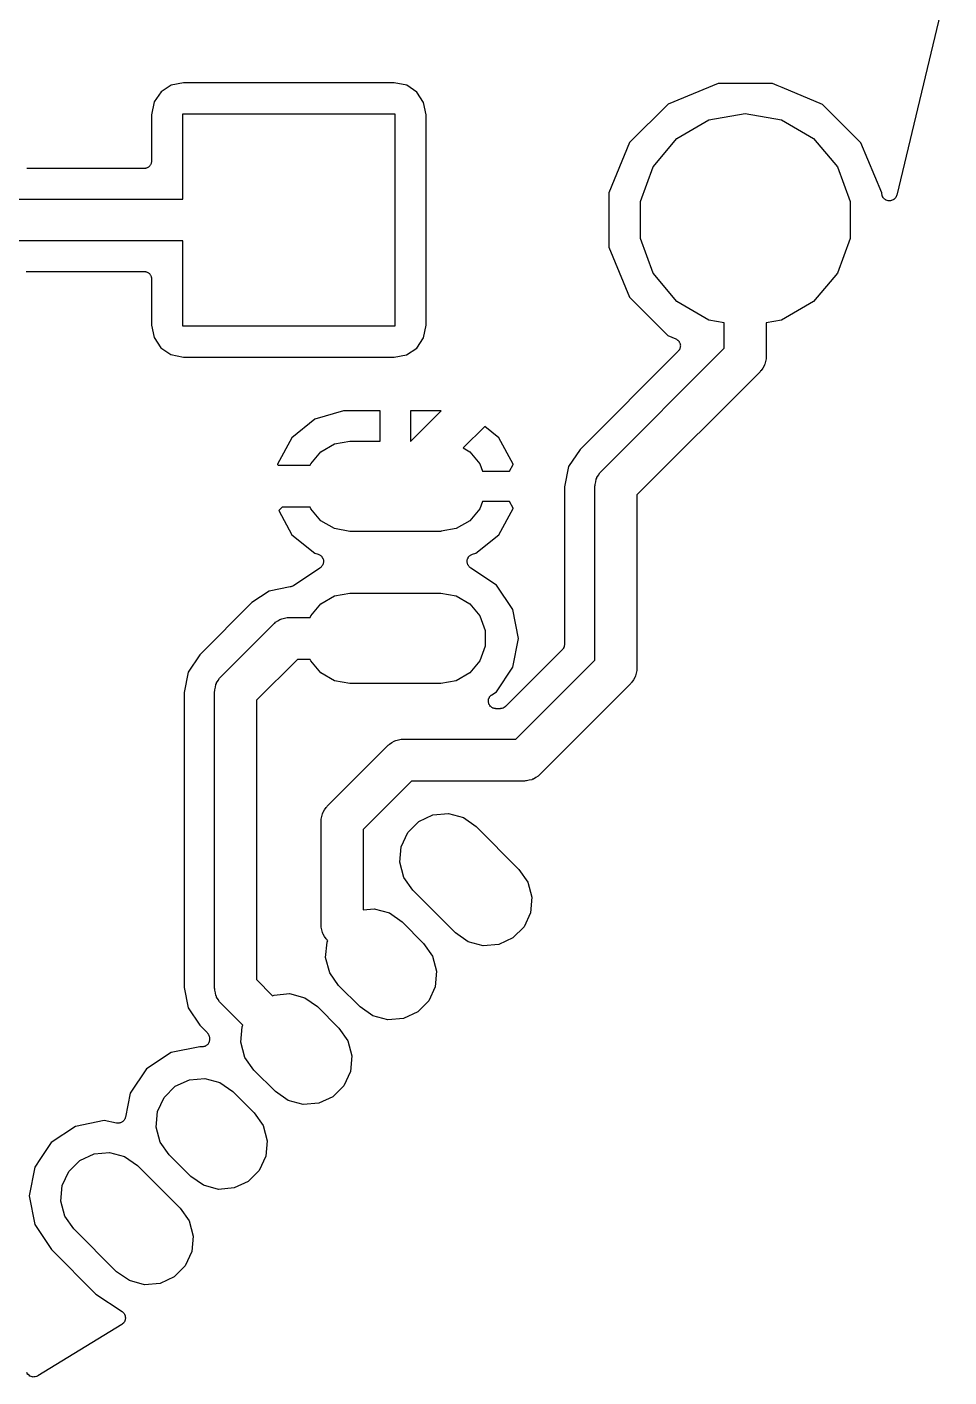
# Model space of a CAD drawing. Extents: x 1.5 to 87.9, y 2 to 70.8.
# Drawn here: x 72.08 to 87.48, y 7.63 to 30.17 of the extents above; entities that cross this region are included whole.
import ezdxf

# ---------------------------------------------------------------- set-up
doc = ezdxf.new("R2010")
doc.units = 0
doc.header["$MEASUREMENT"] = 0
doc.layers.add('BLACK', color=7, linetype='CONTINUOUS')

msp = doc.modelspace()

# ---------------------------------------------------------------- linework, layer by layer
at = {"layer": 'Black'}
for p, q in [((87.4759, 31.0008), (86.6033, 27.3659)), ((74.3197, 29.0883), (74.2058, 28.9195)), ((74.4903, 29.2003), (74.3197, 29.0883)), ((74.6958, 29.2402), (74.4903, 29.2003)), ((78.2118, 29.2402), (74.6958, 29.2402)), ((78.4241, 29.1976), (78.2118, 29.2402)), ((78.5929, 29.0837), (78.4241, 29.1976)), ((78.7049, 28.9131), (78.5929, 29.0837)), ((83.6228, 29.2282), (82.7851, 28.882)), ((84.5292, 29.2274), (83.6228, 29.2282)), ((84.6094, 29.1941), (84.5292, 29.2274)), ((84.6877, 29.1615), (84.6094, 29.1941)), ((85.3663, 28.8798), (84.6877, 29.1615)), ((84.6877, 29.1615), (84.6877, 29.1615)), ((84.6877, 29.1615), (84.6877, 29.1615)), ((74.2058, 28.9195), (74.1632, 28.7072)), ((78.7448, 28.7076), (78.7049, 28.9131)), ((82.7851, 28.882), (82.1436, 28.2417)), ((86.0066, 28.2383), (85.3663, 28.8798)), ((74.1632, 28.7072), (74.1632, 27.9344)), ((74.6836, 27.2994), (74.6836, 28.7198)), ((74.6836, 28.7198), (78.2244, 28.7198)), ((78.2244, 28.7198), (78.2244, 25.179)), ((78.7448, 25.1916), (78.7448, 28.7076)), ((83.4662, 28.6194), (84.074, 28.7265)), ((84.074, 28.7265), (84.6818, 28.6194)), ((82.9317, 28.3108), (83.4662, 28.6194)), ((84.6818, 28.6194), (85.2163, 28.3108)), ((82.1436, 28.2417), (81.796, 27.4046)), ((82.5349, 27.838), (82.9317, 28.3108)), ((85.2163, 28.3108), (85.6131, 27.838)), ((86.3528, 27.4006), (86.0066, 28.2383)), ((74.0362, 27.8074), (72.0773, 27.8074)), ((74.0471, 27.8093), (74.0362, 27.8074)), ((74.0582, 27.8093), (74.0471, 27.8093)), ((74.0687, 27.8131), (74.0582, 27.8093)), ((74.0796, 27.8151), (74.0687, 27.8131)), ((74.0892, 27.8206), (74.0796, 27.8151)), ((74.0997, 27.8244), (74.0892, 27.8206)), ((74.1082, 27.8316), (74.0997, 27.8244)), ((74.1178, 27.8371), (74.1082, 27.8316)), ((74.125, 27.8456), (74.1178, 27.8371)), ((74.1335, 27.8528), (74.125, 27.8456)), ((74.139, 27.8624), (74.1335, 27.8528)), ((74.1462, 27.8709), (74.139, 27.8624)), ((74.15, 27.8813), (74.1462, 27.8709)), ((74.1555, 27.891), (74.15, 27.8813)), ((74.1574, 27.9019), (74.1555, 27.891)), ((74.1613, 27.9123), (74.1574, 27.9019)), ((74.1632, 27.9344), (74.1613, 27.9235)), ((74.1613, 27.9235), (74.1613, 27.9123)), ((82.3239, 27.258), (82.5349, 27.838)), ((85.6131, 27.838), (85.8241, 27.258)), ((71.4299, 27.2994), (74.6836, 27.2994)), ((81.796, 27.4046), (81.7952, 26.4982)), ((86.3528, 27.3956), (86.3528, 27.4006)), ((86.354, 27.3884), (86.3528, 27.3956)), ((86.3536, 27.3811), (86.354, 27.3884)), ((86.3578, 27.3668), (86.3536, 27.3811)), ((86.3604, 27.3522), (86.3578, 27.3668)), ((86.364, 27.3458), (86.3604, 27.3522)), ((86.3661, 27.3388), (86.364, 27.3458)), ((86.375, 27.3269), (86.3661, 27.3388)), ((86.3824, 27.314), (86.375, 27.3269)), ((86.388, 27.3093), (86.3824, 27.314)), ((86.3923, 27.3034), (86.388, 27.3093)), ((86.4048, 27.2952), (86.3923, 27.3034)), ((86.4162, 27.2856), (86.4048, 27.2952)), ((86.423, 27.2831), (86.4162, 27.2856)), ((86.4291, 27.279), (86.423, 27.2831)), ((86.4436, 27.2756), (86.4291, 27.279)), ((86.4576, 27.2704), (86.4436, 27.2756)), ((86.5086, 27.2729), (86.5017, 27.2704)), ((86.5158, 27.2737), (86.5086, 27.2729)), ((86.5292, 27.2804), (86.5158, 27.2737)), ((86.5432, 27.2855), (86.5292, 27.2804)), ((86.5488, 27.2901), (86.5432, 27.2855)), ((86.5553, 27.2934), (86.5488, 27.2901)), ((86.5656, 27.3042), (86.5553, 27.2934)), ((86.577, 27.3138), (86.5656, 27.3042)), ((86.5806, 27.3201), (86.577, 27.3138)), ((86.5857, 27.3254), (86.5806, 27.3201)), ((86.5916, 27.3391), (86.5857, 27.3254)), ((86.5991, 27.352), (86.5916, 27.3391)), ((86.6003, 27.3592), (86.5991, 27.352)), ((86.6033, 27.3659), (86.6003, 27.3592)), ((82.3239, 26.6408), (82.3239, 27.258)), ((85.8241, 27.258), (85.8241, 26.6408)), ((86.4649, 27.2704), (86.4576, 27.2704)), ((86.472, 27.2687), (86.4649, 27.2704)), ((86.4868, 27.2704), (86.472, 27.2687)), ((86.5017, 27.2704), (86.4868, 27.2704)), ((74.6836, 26.5994), (71.4299, 26.5994)), ((74.6836, 25.179), (74.6836, 26.5994)), ((82.5349, 26.0608), (82.3239, 26.6408)), ((85.8241, 26.6408), (85.6131, 26.0608)), ((81.7952, 26.4982), (82.1414, 25.6605)), ((72.0693, 26.0914), (74.0362, 26.0914)), ((74.0362, 26.0914), (74.0471, 26.0895)), ((74.0471, 26.0895), (74.0582, 26.0895)), ((74.0582, 26.0895), (74.0687, 26.0857)), ((74.0687, 26.0857), (74.0796, 26.0837)), ((74.0796, 26.0837), (74.0892, 26.0782)), ((74.0892, 26.0782), (74.0997, 26.0744)), ((74.0997, 26.0744), (74.1082, 26.0672)), ((74.1082, 26.0672), (74.1178, 26.0617)), ((74.1178, 26.0617), (74.125, 26.0532)), ((74.125, 26.0532), (74.1335, 26.046)), ((74.1335, 26.046), (74.139, 26.0364)), ((74.139, 26.0364), (74.1462, 26.0279)), ((74.1462, 26.0279), (74.15, 26.0175)), ((74.15, 26.0175), (74.1555, 26.0078)), ((74.1555, 26.0078), (74.1574, 25.9969)), ((74.1574, 25.9969), (74.1613, 25.9865)), ((74.1613, 25.9865), (74.1613, 25.9753)), ((74.1613, 25.9753), (74.1632, 25.9644)), ((74.1632, 25.9644), (74.1632, 25.1912)), ((82.9317, 25.588), (82.5349, 26.0608)), ((85.6131, 26.0608), (85.2163, 25.588)), ((82.1414, 25.6605), (82.7817, 25.019)), ((83.4662, 25.2794), (82.9317, 25.588)), ((85.2163, 25.588), (84.6818, 25.2794)), ((83.724, 25.234), (83.4662, 25.2794)), ((84.6818, 25.2794), (84.424, 25.234)), ((74.1632, 25.1912), (74.2031, 24.9857)), ((78.2244, 25.179), (74.6836, 25.179)), ((78.7022, 24.9793), (78.7448, 25.1916)), ((82.7817, 25.019), (82.9134, 24.9643)), ((83.724, 24.8084), (83.724, 25.234)), ((84.424, 25.234), (84.424, 24.6634)), ((74.2031, 24.9857), (74.3151, 24.8151)), ((74.3151, 24.8151), (74.4839, 24.7012)), ((78.4177, 24.6985), (78.5883, 24.8105)), ((78.5883, 24.8105), (78.7022, 24.9793)), ((81.6675, 22.7519), (83.724, 24.8084)), ((82.9134, 24.9643), (82.925, 24.9569)), ((82.925, 24.9569), (82.9375, 24.9511)), ((82.9375, 24.9511), (82.9435, 24.9451)), ((82.9435, 24.9451), (82.9505, 24.9406)), ((82.9505, 24.9406), (82.9589, 24.9297)), ((82.9589, 24.9297), (82.9687, 24.9199)), ((82.9687, 24.9199), (82.9722, 24.9123)), ((82.9722, 24.9123), (82.9774, 24.9056)), ((82.9798, 24.7934), (82.9749, 24.7865)), ((82.9774, 24.9056), (82.9815, 24.8924)), ((82.9833, 24.8067), (82.9798, 24.7934)), ((82.9815, 24.8924), (82.9873, 24.8799)), ((82.9886, 24.8195), (82.9833, 24.8067)), ((82.9873, 24.8799), (82.9881, 24.8715)), ((82.9881, 24.8715), (82.9906, 24.8635)), ((82.989, 24.8279), (82.9886, 24.8195)), ((82.9912, 24.836), (82.989, 24.8279)), ((82.9906, 24.8635), (82.99, 24.8497)), ((82.99, 24.8497), (82.9912, 24.836)), ((74.4839, 24.7012), (74.6962, 24.6586)), ((74.6962, 24.6586), (78.2122, 24.6586)), ((78.2122, 24.6586), (78.4177, 24.6985)), ((82.9545, 24.7573), (81.3171, 23.1199)), ((82.9624, 24.7686), (82.9545, 24.7573)), ((82.9717, 24.7787), (82.9624, 24.7686)), ((82.9749, 24.7865), (82.9717, 24.7787)), ((84.4108, 24.5887), (84.4029, 24.5437)), ((84.4227, 24.6329), (84.4108, 24.5887)), ((84.424, 24.6634), (84.4213, 24.6482)), ((84.4213, 24.6482), (84.4227, 24.6329)), ((84.3215, 24.4159), (82.265, 22.3594)), ((84.3303, 24.4285), (84.3215, 24.4159)), ((84.3421, 24.4384), (84.3303, 24.4285)), ((84.365, 24.478), (84.3421, 24.4384)), ((84.3912, 24.5155), (84.365, 24.478)), ((84.3952, 24.5304), (84.3912, 24.5155)), ((84.4029, 24.5437), (84.3952, 24.5304)), ((77.369, 23.7655), (76.8893, 23.6236)), ((77.978, 23.7655), (77.369, 23.7655)), ((77.978, 23.2575), (77.978, 23.7655)), ((78.9981, 23.7655), (78.486, 23.7655)), ((78.486, 23.7655), (78.486, 23.2575)), ((78.4901, 23.2575), (78.9981, 23.7655)), ((76.8893, 23.6236), (76.5058, 23.3133)), ((79.7248, 23.5022), (79.367, 23.1444)), ((79.9582, 23.3133), (79.7248, 23.5022)), ((76.5058, 23.3133), (76.2674, 22.8746)), ((77.2143, 23.2121), (77.4719, 23.2575)), ((77.4719, 23.2575), (77.978, 23.2575)), ((78.486, 23.2575), (78.4901, 23.2575)), ((80.1966, 22.8746), (79.9582, 23.3133)), ((76.8196, 22.881), (76.9878, 23.0813)), ((76.9878, 23.0813), (77.2143, 23.2121)), ((79.367, 23.1444), (79.4762, 23.0813)), ((79.4762, 23.0813), (79.6444, 22.881)), ((81.3171, 23.1199), (81.1246, 22.8318)), ((76.2674, 22.8746), (76.266, 22.8679)), ((76.266, 22.8679), (76.2737, 22.8544)), ((76.2737, 22.8544), (76.81, 22.8544)), ((76.81, 22.8544), (76.8196, 22.881)), ((79.6444, 22.881), (79.689, 22.7584)), ((80.1354, 22.7584), (80.198, 22.8679)), ((80.198, 22.8679), (80.1966, 22.8746)), ((81.1246, 22.8318), (81.057, 22.4919)), ((79.689, 22.7584), (80.1354, 22.7584)), ((81.5663, 22.5349), (81.5782, 22.5791)), ((81.5782, 22.5791), (81.5861, 22.6241)), ((81.5861, 22.6241), (81.5938, 22.6374)), ((81.5938, 22.6374), (81.5978, 22.6523)), ((81.5978, 22.6523), (81.624, 22.6898)), ((81.624, 22.6898), (81.6469, 22.7294)), ((81.6469, 22.7294), (81.6587, 22.7393)), ((81.6587, 22.7393), (81.6675, 22.7519)), ((81.057, 22.4919), (81.057, 19.8644)), ((81.565, 22.5044), (81.5677, 22.5196)), ((81.565, 19.6014), (81.565, 22.5044)), ((81.5677, 22.5196), (81.5663, 22.5349)), ((82.265, 22.3594), (82.265, 19.4564)), ((76.345, 22.1544), (76.2876, 22.097)), ((76.2876, 22.097), (76.5058, 21.6955)), ((76.81, 22.1544), (76.345, 22.1544)), ((76.8196, 22.1278), (76.81, 22.1544)), ((76.9878, 21.9275), (76.8196, 22.1278)), ((79.6444, 22.1278), (79.4762, 21.9275)), ((79.689, 22.2504), (79.6444, 22.1278)), ((80.1354, 22.2504), (79.689, 22.2504)), ((79.9582, 21.6955), (80.1966, 22.1342)), ((80.198, 22.1409), (80.1354, 22.2504)), ((80.1966, 22.1342), (80.198, 22.1409)), ((77.2143, 21.7967), (76.9878, 21.9275)), ((79.4762, 21.9275), (79.2497, 21.7967)), ((76.5058, 21.6955), (76.8893, 21.3852)), ((77.4719, 21.7513), (77.2143, 21.7967)), ((78.9921, 21.7513), (77.4719, 21.7513)), ((78.9981, 21.7523), (78.9921, 21.7513)), ((79.2497, 21.7967), (78.9981, 21.7523)), ((79.5747, 21.3852), (79.9582, 21.6955)), ((76.8893, 21.3852), (76.9433, 21.3692)), ((76.9433, 21.3692), (76.9555, 21.3631)), ((76.9555, 21.3631), (76.9684, 21.3588)), ((76.9684, 21.3588), (76.9751, 21.3534)), ((76.9751, 21.3534), (76.9828, 21.3495)), ((76.9828, 21.3495), (76.9922, 21.3397)), ((76.9922, 21.3397), (77.0028, 21.3312)), ((77.0028, 21.3312), (77.0072, 21.3238)), ((77.0072, 21.3238), (77.0132, 21.3176)), ((77.021, 21.1908), (77.0129, 21.1799)), ((77.0132, 21.3176), (77.0186, 21.3051)), ((77.0186, 21.3051), (77.0257, 21.2935)), ((77.0234, 21.1991), (77.021, 21.1908)), ((77.0276, 21.2066), (77.0234, 21.1991)), ((77.0257, 21.2935), (77.0273, 21.285)), ((77.0273, 21.285), (77.0308, 21.2771)), ((77.0296, 21.2201), (77.0276, 21.2066)), ((77.0335, 21.2331), (77.0296, 21.2201)), ((77.0308, 21.2771), (77.0316, 21.2636)), ((77.0316, 21.2636), (77.0343, 21.2502)), ((77.0343, 21.2502), (77.033, 21.2417)), ((77.033, 21.2417), (77.0335, 21.2331)), ((79.4297, 21.2502), (79.4324, 21.2635)), ((79.431, 21.2417), (79.4297, 21.2502)), ((79.4305, 21.2331), (79.431, 21.2417)), ((79.4344, 21.2201), (79.4305, 21.2331)), ((79.4324, 21.2635), (79.4332, 21.2771)), ((79.4332, 21.2771), (79.4367, 21.285)), ((79.4364, 21.2066), (79.4344, 21.2201)), ((79.4406, 21.1991), (79.4364, 21.2066)), ((79.4367, 21.285), (79.4383, 21.2935)), ((79.4383, 21.2935), (79.4454, 21.3051)), ((79.443, 21.1908), (79.4406, 21.1991)), ((79.4511, 21.1799), (79.443, 21.1908)), ((79.4454, 21.3051), (79.4508, 21.3176)), ((79.4508, 21.3176), (79.4568, 21.3238)), ((79.4568, 21.3238), (79.4612, 21.3312)), ((79.4612, 21.3312), (79.4718, 21.3397)), ((79.4718, 21.3397), (79.4812, 21.3495)), ((79.4812, 21.3495), (79.4889, 21.3534)), ((79.4889, 21.3534), (79.4956, 21.3588)), ((79.4956, 21.3588), (79.5085, 21.3631)), ((79.5085, 21.3631), (79.5207, 21.3692)), ((79.5207, 21.3692), (79.5747, 21.3852)), ((76.9689, 21.1372), (76.5298, 20.8438)), ((76.9732, 21.1389), (76.9689, 21.1372)), ((76.9834, 21.1478), (76.9732, 21.1389)), ((76.9948, 21.1553), (76.9834, 21.1478)), ((76.9999, 21.1623), (76.9948, 21.1553)), ((77.0064, 21.168), (76.9999, 21.1623)), ((77.0129, 21.1799), (77.0064, 21.168)), ((79.4576, 21.1679), (79.4511, 21.1799)), ((79.4641, 21.1623), (79.4576, 21.1679)), ((79.4692, 21.1553), (79.4641, 21.1623)), ((79.4806, 21.1478), (79.4692, 21.1553)), ((79.4908, 21.1389), (79.4806, 21.1478)), ((79.4951, 21.1372), (79.4908, 21.1389)), ((79.9183, 20.8544), (79.4951, 21.1372)), ((76.1266, 20.7548), (75.8385, 20.5623)), ((76.4788, 20.8248), (76.1266, 20.7548)), ((76.4803, 20.8254), (76.4788, 20.8248)), ((76.4895, 20.826), (76.4803, 20.8254)), ((76.4958, 20.8288), (76.4895, 20.826)), ((76.5027, 20.8301), (76.4958, 20.8288)), ((76.5159, 20.8377), (76.5027, 20.8301)), ((76.5298, 20.8438), (76.5159, 20.8377)), ((80.1912, 20.4461), (79.9183, 20.8544)), ((75.8385, 20.5623), (74.9671, 19.6909)), ((76.8196, 20.341), (76.9878, 20.5413)), ((76.9878, 20.5413), (77.2143, 20.6721)), ((77.2143, 20.6721), (77.4719, 20.7175)), ((77.4719, 20.7175), (78.9921, 20.7175)), ((78.9921, 20.7175), (79.2497, 20.6721)), ((79.2497, 20.6721), (79.4762, 20.5413)), ((79.4762, 20.5413), (79.6444, 20.341)), ((76.3061, 20.2816), (76.321, 20.2856)), ((76.321, 20.2856), (76.3343, 20.2933)), ((76.3343, 20.2933), (76.3793, 20.3012)), ((76.3793, 20.3012), (76.4235, 20.3131)), ((76.4235, 20.3131), (76.4388, 20.3117)), ((76.4388, 20.3117), (76.454, 20.3144)), ((76.454, 20.3144), (76.81, 20.3144)), ((76.81, 20.3144), (76.8196, 20.341)), ((79.6444, 20.341), (79.7338, 20.0952)), ((80.287, 19.9644), (80.1912, 20.4461)), ((75.3175, 19.3229), (76.2065, 20.2119)), ((76.2065, 20.2119), (76.2191, 20.2207)), ((76.2191, 20.2207), (76.229, 20.2325)), ((76.229, 20.2325), (76.2686, 20.2554)), ((76.2686, 20.2554), (76.3061, 20.2816)), ((79.7338, 20.0952), (79.7338, 19.8336)), ((80.1912, 19.4827), (80.287, 19.9644)), ((81.0522, 19.8373), (81.0493, 19.821)), ((81.0565, 19.8533), (81.0522, 19.8373)), ((81.057, 19.8644), (81.056, 19.8589)), ((81.056, 19.8589), (81.0565, 19.8533)), ((74.9671, 19.6909), (74.7746, 19.4028)), ((76.599, 19.6144), (75.915, 18.9304)), ((76.81, 19.6144), (76.599, 19.6144)), ((76.8196, 19.5878), (76.81, 19.6144)), ((79.7338, 19.8336), (79.6444, 19.5878)), ((81.0198, 19.7746), (80.0728, 18.8276)), ((81.023, 19.7792), (81.0198, 19.7746)), ((81.0273, 19.7828), (81.023, 19.7792)), ((81.0356, 19.7971), (81.0273, 19.7828)), ((81.0451, 19.8107), (81.0356, 19.7971)), ((81.0465, 19.8161), (81.0451, 19.8107)), ((81.0493, 19.821), (81.0465, 19.8161)), ((74.7746, 19.4028), (74.707, 19.0629)), ((76.9878, 19.3875), (76.8196, 19.5878)), ((77.2143, 19.2567), (76.9878, 19.3875)), ((79.4762, 19.3875), (79.2497, 19.2567)), ((79.6444, 19.5878), (79.4762, 19.3875)), ((79.9183, 19.0744), (80.1912, 19.4827)), ((80.246, 18.2824), (81.565, 19.6014)), ((82.2637, 19.4259), (82.2518, 19.3817)), ((82.265, 19.4564), (82.2623, 19.4412)), ((82.2623, 19.4412), (82.2637, 19.4259)), ((75.2282, 19.1501), (75.2361, 19.1951)), ((75.2361, 19.1951), (75.2438, 19.2084)), ((75.2438, 19.2084), (75.2478, 19.2233)), ((75.2478, 19.2233), (75.274, 19.2608)), ((75.274, 19.2608), (75.2969, 19.3004)), ((75.2969, 19.3004), (75.3087, 19.3103)), ((75.3087, 19.3103), (75.3175, 19.3229)), ((77.4719, 19.2113), (77.2143, 19.2567)), ((78.9921, 19.2113), (77.4719, 19.2113)), ((79.2497, 19.2567), (78.9921, 19.2113)), ((82.1625, 19.2089), (80.6385, 17.6849)), ((82.1713, 19.2215), (82.1625, 19.2089)), ((82.1831, 19.2314), (82.1713, 19.2215)), ((82.206, 19.271), (82.1831, 19.2314)), ((82.2322, 19.3085), (82.206, 19.271)), ((82.2362, 19.3234), (82.2322, 19.3085)), ((82.2439, 19.3367), (82.2362, 19.3234)), ((82.2518, 19.3817), (82.2439, 19.3367)), ((74.707, 19.0629), (74.707, 14.1349)), ((75.215, 19.0754), (75.2177, 19.0906)), ((75.215, 14.1224), (75.215, 19.0754)), ((75.2163, 19.1059), (75.2282, 19.1501)), ((75.2177, 19.0906), (75.2163, 19.1059)), ((79.7869, 18.9395), (79.7892, 18.946)), ((79.7869, 18.9242), (79.7869, 18.9395)), ((79.7892, 18.946), (79.79, 18.9529)), ((79.79, 18.9529), (79.7967, 18.9666)), ((79.7967, 18.9666), (79.8019, 18.9809)), ((79.8019, 18.9809), (79.8064, 18.9862)), ((79.8064, 18.9862), (79.8095, 18.9925)), ((79.8095, 18.9925), (79.8205, 19.003)), ((79.8205, 19.003), (79.8303, 19.0147)), ((79.8303, 19.0147), (79.8363, 19.0182)), ((79.8363, 19.0182), (79.8414, 19.023)), ((79.8414, 19.023), (79.9183, 19.0744)), ((75.915, 18.9304), (75.915, 14.2674)), ((79.7852, 18.9091), (79.7869, 18.9242)), ((79.7869, 18.9023), (79.7852, 18.9091)), ((79.7869, 18.8953), (79.7869, 18.9023)), ((79.7921, 18.881), (79.7869, 18.8953)), ((79.7957, 18.8663), (79.7921, 18.881)), ((79.7996, 18.8605), (79.7957, 18.8663)), ((79.8019, 18.8539), (79.7996, 18.8605)), ((79.8117, 18.8422), (79.8019, 18.8539)), ((79.8202, 18.8296), (79.8117, 18.8422)), ((79.8258, 18.8255), (79.8202, 18.8296)), ((79.8303, 18.8201), (79.8258, 18.8255)), ((79.8435, 18.8125), (79.8303, 18.8201)), ((79.8558, 18.8035), (79.8435, 18.8125)), ((79.8625, 18.8015), (79.8558, 18.8035)), ((79.8685, 18.7981), (79.8625, 18.8015)), ((79.8835, 18.7954), (79.8685, 18.7981)), ((79.8981, 18.7912), (79.8835, 18.7954)), ((79.9051, 18.7916), (79.8981, 18.7912)), ((79.9119, 18.7904), (79.9051, 18.7916)), ((79.983, 18.7904), (79.9119, 18.7904)), ((79.9885, 18.7914), (79.983, 18.7904)), ((79.9941, 18.7909), (79.9885, 18.7914)), ((80.0101, 18.7952), (79.9941, 18.7909)), ((80.0264, 18.7981), (80.0101, 18.7952)), ((80.0313, 18.8009), (80.0264, 18.7981)), ((80.0367, 18.8023), (80.0313, 18.8009)), ((80.0503, 18.8118), (80.0367, 18.8023)), ((80.0646, 18.8201), (80.0503, 18.8118)), ((80.0682, 18.8244), (80.0646, 18.8201)), ((80.0728, 18.8276), (80.0682, 18.8244)), ((78.226, 18.2536), (78.2393, 18.2613)), ((78.2393, 18.2613), (78.2843, 18.2692)), ((78.2843, 18.2692), (78.3285, 18.2811)), ((78.3285, 18.2811), (78.3438, 18.2797)), ((78.3438, 18.2797), (78.359, 18.2824)), ((78.359, 18.2824), (80.246, 18.2824)), ((77.0955, 17.1639), (78.1115, 18.1799)), ((78.1115, 18.1799), (78.1241, 18.1887)), ((78.1241, 18.1887), (78.134, 18.2005)), ((78.134, 18.2005), (78.1736, 18.2234)), ((78.1736, 18.2234), (78.2111, 18.2496)), ((78.2111, 18.2496), (78.226, 18.2536)), ((78.504, 17.5824), (77.693, 16.7714)), ((80.391, 17.5824), (78.504, 17.5824)), ((80.4062, 17.5851), (80.391, 17.5824)), ((80.4215, 17.5837), (80.4062, 17.5851)), ((80.4657, 17.5956), (80.4215, 17.5837)), ((80.5107, 17.6035), (80.4657, 17.5956)), ((80.524, 17.6112), (80.5107, 17.6035)), ((80.5389, 17.6152), (80.524, 17.6112)), ((80.5764, 17.6414), (80.5389, 17.6152)), ((80.616, 17.6643), (80.5764, 17.6414)), ((80.6259, 17.6761), (80.616, 17.6643)), ((80.6385, 17.6849), (80.6259, 17.6761)), ((77.052, 17.1018), (77.0749, 17.1414)), ((77.0749, 17.1414), (77.0867, 17.1513)), ((77.0867, 17.1513), (77.0955, 17.1639)), ((76.993, 16.9164), (76.9957, 16.9316)), ((76.993, 15.1728), (76.993, 16.9164)), ((76.9943, 16.9469), (77.0062, 16.9911)), ((76.9957, 16.9316), (76.9943, 16.9469)), ((77.0062, 16.9911), (77.0141, 17.0361)), ((77.0141, 17.0361), (77.0218, 17.0494)), ((77.0218, 17.0494), (77.0258, 17.0643)), ((77.0258, 17.0643), (77.052, 17.1018)), ((78.4381, 16.7219), (78.6223, 16.9061)), ((78.6223, 16.9061), (78.8584, 17.0162)), ((78.8584, 17.0162), (79.1179, 17.0389)), ((79.1179, 17.0389), (79.3695, 16.9715)), ((79.3695, 16.9715), (79.5828, 16.8221)), ((77.693, 16.7714), (77.693, 15.4308)), ((78.3281, 16.4859), (78.4381, 16.7219)), ((79.5828, 16.8221), (80.2967, 16.1082)), ((78.3054, 16.2264), (78.3281, 16.4859)), ((78.3728, 15.9748), (78.3054, 16.2264)), ((80.2967, 16.1082), (80.4461, 15.8949)), ((78.5222, 15.7614), (78.3728, 15.9748)), ((80.4461, 15.8949), (80.5135, 15.6433)), ((79.236, 15.0476), (78.5222, 15.7614)), ((80.5135, 15.6433), (80.4908, 15.3838)), ((77.693, 15.4308), (77.8811, 15.4472)), ((77.8811, 15.4472), (78.1327, 15.3798)), ((78.1327, 15.3798), (78.3461, 15.2304)), ((80.4908, 15.3838), (80.3807, 15.1477)), ((76.9957, 15.1577), (76.993, 15.1728)), ((76.9943, 15.1423), (76.9957, 15.1577)), ((77.0062, 15.0981), (76.9943, 15.1423)), ((78.3461, 15.2304), (78.705, 14.8715)), ((80.3807, 15.1477), (80.1965, 14.9635)), ((77.0141, 15.0531), (77.0062, 15.0981)), ((77.0218, 15.0398), (77.0141, 15.0531)), ((77.0258, 15.0249), (77.0218, 15.0398)), ((77.052, 14.9875), (77.0258, 15.0249)), ((77.0749, 14.9479), (77.052, 14.9875)), ((77.0686, 14.6347), (77.0913, 14.8942)), ((77.0867, 14.938), (77.0749, 14.9479)), ((77.0955, 14.9253), (77.0867, 14.938)), ((77.0913, 14.8942), (77.1025, 14.9183)), ((77.1025, 14.9183), (77.0955, 14.9253)), ((79.4494, 14.8982), (79.236, 15.0476)), ((79.701, 14.8308), (79.4494, 14.8982)), ((80.1965, 14.9635), (79.9605, 14.8535)), ((78.705, 14.8715), (78.8544, 14.6581)), ((78.8544, 14.6581), (78.9218, 14.4065)), ((79.9605, 14.8535), (79.701, 14.8308)), ((77.136, 14.3831), (77.0686, 14.6347)), ((75.915, 14.2674), (76.1833, 13.9991)), ((77.2854, 14.1698), (77.136, 14.3831)), ((78.9218, 14.4065), (78.8991, 14.147)), ((74.707, 14.1349), (74.7746, 13.795)), ((75.2177, 14.1072), (75.215, 14.1224)), ((75.2163, 14.0919), (75.2177, 14.1072)), ((75.2282, 14.0477), (75.2163, 14.0919)), ((75.2361, 14.0027), (75.2282, 14.0477)), ((75.2438, 13.9894), (75.2361, 14.0027)), ((75.2478, 13.9745), (75.2438, 13.9894)), ((75.274, 13.937), (75.2478, 13.9745)), ((76.1833, 13.9991), (76.2074, 14.0103)), ((76.2074, 14.0103), (76.4669, 14.033)), ((76.4669, 14.033), (76.7185, 13.9656)), ((77.6444, 13.8108), (77.2854, 14.1698)), ((78.8991, 14.147), (78.7891, 13.911)), ((74.7746, 13.795), (74.9671, 13.5069)), ((75.2969, 13.8974), (75.274, 13.937)), ((75.3087, 13.8875), (75.2969, 13.8974)), ((75.3175, 13.8749), (75.3087, 13.8875)), ((75.6883, 13.5041), (75.3175, 13.8749)), ((76.7185, 13.9656), (76.9319, 13.8162)), ((76.9319, 13.8162), (77.2908, 13.4573)), ((77.8577, 13.6614), (77.6444, 13.8108)), ((78.7891, 13.911), (78.6049, 13.7268)), ((78.1093, 13.594), (77.8577, 13.6614)), ((78.3688, 13.6167), (78.1093, 13.594)), ((78.6049, 13.7268), (78.3688, 13.6167)), ((74.9671, 13.5069), (75.0884, 13.3856)), ((75.0884, 13.3856), (75.0971, 13.3732)), ((75.0971, 13.3732), (75.1071, 13.3617)), ((75.1071, 13.3617), (75.1097, 13.3552)), ((75.1097, 13.3552), (75.1137, 13.3495)), ((75.1137, 13.3495), (75.1176, 13.3348)), ((75.1176, 13.3348), (75.1231, 13.3206)), ((75.1231, 13.3206), (75.1284, 13.2941)), ((75.6544, 13.2205), (75.6771, 13.48)), ((75.6771, 13.48), (75.6883, 13.5041)), ((77.2908, 13.4573), (77.4402, 13.2439)), ((74.9674, 13.1471), (74.4869, 13.0516)), ((74.9791, 13.1448), (74.9674, 13.1471)), ((74.9929, 13.1445), (74.9791, 13.1448)), ((75.0066, 13.1424), (74.9929, 13.1445)), ((75.0148, 13.144), (75.0066, 13.1424)), ((75.0231, 13.1438), (75.0148, 13.144)), ((75.0363, 13.1483), (75.0231, 13.1438)), ((75.0499, 13.151), (75.0363, 13.1483)), ((75.057, 13.1553), (75.0499, 13.151)), ((75.0649, 13.158), (75.057, 13.1553)), ((75.0757, 13.1667), (75.0649, 13.158)), ((75.0876, 13.1739), (75.0757, 13.1667)), ((75.0928, 13.1804), (75.0876, 13.1739)), ((75.0993, 13.1856), (75.0928, 13.1804)), ((75.1065, 13.1975), (75.0993, 13.1856)), ((75.1152, 13.2083), (75.1065, 13.1975)), ((75.1179, 13.2162), (75.1152, 13.2083)), ((75.1222, 13.2233), (75.1179, 13.2162)), ((75.1249, 13.2369), (75.1222, 13.2233)), ((75.1293, 13.25), (75.1249, 13.2369)), ((75.1284, 13.2941), (75.1287, 13.2803)), ((75.1287, 13.2803), (75.1308, 13.2666)), ((75.1308, 13.2666), (75.1292, 13.2584)), ((75.1292, 13.2584), (75.1293, 13.25)), ((75.7218, 12.9689), (75.6544, 13.2205)), ((77.4402, 13.2439), (77.5076, 12.9923)), ((74.4869, 13.0516), (74.0796, 12.7794)), ((75.8712, 12.7555), (75.7218, 12.9689)), ((77.5076, 12.9923), (77.4849, 12.7328)), ((74.0796, 12.7794), (73.8074, 12.3721)), ((76.2301, 12.3966), (75.8712, 12.7555)), ((77.4849, 12.7328), (77.3748, 12.4967)), ((74.3729, 12.3018), (74.5571, 12.486)), ((74.5571, 12.486), (74.7932, 12.5961)), ((74.7932, 12.5961), (75.0527, 12.6188)), ((75.0527, 12.6188), (75.3043, 12.5514)), ((75.3043, 12.5514), (75.5176, 12.402)), ((75.5176, 12.402), (75.8766, 12.043)), ((76.4435, 12.2472), (76.2301, 12.3966)), ((77.3748, 12.4967), (77.1907, 12.3126)), ((73.8074, 12.3721), (73.7278, 11.972)), ((74.2629, 12.0658), (74.3729, 12.3018)), ((76.6951, 12.1798), (76.4435, 12.2472)), ((76.9546, 12.2025), (76.6951, 12.1798)), ((77.1907, 12.3126), (76.9546, 12.2025)), ((73.7216, 11.9508), (73.7159, 11.9413)), ((73.7238, 11.9617), (73.7216, 11.9508)), ((73.7278, 11.972), (73.7238, 11.9617)), ((74.2402, 11.8063), (74.2629, 12.0658)), ((75.8766, 12.043), (76.026, 11.8297)), ((72.8924, 11.8176), (72.4851, 11.5454)), ((73.3729, 11.9132), (72.8924, 11.8176)), ((73.5785, 11.8723), (73.3729, 11.9132)), ((73.5896, 11.872), (73.5785, 11.8723)), ((73.6005, 11.8698), (73.5896, 11.872)), ((73.6115, 11.8715), (73.6005, 11.8698)), ((73.6226, 11.8713), (73.6115, 11.8715)), ((73.6331, 11.8749), (73.6226, 11.8713)), ((73.6441, 11.8766), (73.6331, 11.8749)), ((73.6538, 11.8819), (73.6441, 11.8766)), ((73.6644, 11.8855), (73.6538, 11.8819)), ((73.673, 11.8924), (73.6644, 11.8855)), ((73.6828, 11.8978), (73.673, 11.8924)), ((73.6901, 11.9061), (73.6828, 11.8978)), ((73.6988, 11.9131), (73.6901, 11.9061)), ((73.7045, 11.9226), (73.6988, 11.9131)), ((73.7119, 11.9309), (73.7045, 11.9226)), ((73.7159, 11.9413), (73.7119, 11.9309)), ((74.3076, 11.5547), (74.2402, 11.8063)), ((76.026, 11.8297), (76.0934, 11.5781)), ((72.4851, 11.5454), (72.3099, 11.2832)), ((74.457, 11.3413), (74.3076, 11.5547)), ((76.0934, 11.5781), (76.0707, 11.3186)), ((72.3099, 11.2832), (72.213, 11.1381)), ((72.9655, 11.2493), (73.2015, 11.3593)), ((73.2015, 11.3593), (73.461, 11.382)), ((73.461, 11.382), (73.7126, 11.3146)), ((73.7126, 11.3146), (73.926, 11.1652)), ((74.8159, 10.9824), (74.457, 11.3413)), ((76.0707, 11.3186), (75.9606, 11.0825)), ((72.213, 11.1381), (72.1174, 10.6576)), ((72.6712, 10.829), (72.7813, 11.0651)), ((72.7813, 11.0651), (72.9655, 11.2493)), ((73.926, 11.1652), (74.6398, 10.4514)), ((75.9606, 11.0825), (75.7764, 10.8983)), ((72.6485, 10.5695), (72.6712, 10.829)), ((75.0293, 10.833), (74.8159, 10.9824)), ((75.2809, 10.7656), (75.0293, 10.833)), ((75.7764, 10.8983), (75.5404, 10.7883)), ((72.1174, 10.6576), (72.213, 10.1772)), ((75.5404, 10.7883), (75.2809, 10.7656)), ((72.7159, 10.3179), (72.6485, 10.5695)), ((74.6398, 10.4514), (74.7892, 10.238)), ((72.213, 10.1772), (72.4922, 9.75926)), ((72.8653, 10.1046), (72.7159, 10.3179)), ((74.7892, 10.238), (74.8566, 9.98641)), ((73.5792, 9.39071), (72.8653, 10.1046)), ((74.8566, 9.98641), (74.8339, 9.72693)), ((72.4922, 9.75926), (73.2339, 9.01761)), ((74.8339, 9.72693), (74.7239, 9.49086)), ((74.7239, 9.49086), (74.5397, 9.30668)), ((73.7925, 9.24131), (73.5792, 9.39071)), ((74.0441, 9.1739), (73.7925, 9.24131)), ((74.5397, 9.30668), (74.3036, 9.1966)), ((73.2339, 9.01761), (73.6709, 8.72556)), ((74.3036, 9.1966), (74.0441, 9.1739)), ((73.6709, 8.72556), (73.6827, 8.71427)), ((73.6827, 8.71427), (73.6955, 8.70411)), ((73.6955, 8.70411), (73.6986, 8.69911)), ((73.6986, 8.69911), (73.7028, 8.69506)), ((73.7028, 8.69506), (73.71, 8.68042)), ((73.7166, 8.56881), (73.7076, 8.55525)), ((73.71, 8.68042), (73.7185, 8.66651)), ((73.718, 8.57451), (73.7166, 8.56881)), ((73.7208, 8.57966), (73.718, 8.57451)), ((73.7185, 8.66651), (73.7197, 8.66076)), ((73.7197, 8.66076), (73.7223, 8.6555)), ((73.7232, 8.59581), (73.7208, 8.57966)), ((73.7223, 8.6555), (73.7241, 8.63928)), ((73.7271, 8.61166), (73.7232, 8.59581)), ((73.7241, 8.63928), (73.7273, 8.62329)), ((73.7273, 8.62329), (73.7265, 8.61749)), ((73.7265, 8.61749), (73.7271, 8.61166)), ((73.6667, 8.51168), (72.261, 7.65024)), ((73.679, 8.52249), (73.6667, 8.51168)), ((73.6921, 8.53214), (73.679, 8.52249)), ((73.6954, 8.53702), (73.6921, 8.53214)), ((73.6998, 8.5409), (73.6954, 8.53702)), ((73.7076, 8.55525), (73.6998, 8.5409)), ((72.0875, 7.69391), (72.0773, 7.71059)), ((72.0984, 7.67568), (72.0875, 7.69391)), ((72.0991, 7.67512), (72.0984, 7.67568)), ((72.0995, 7.67437), (72.0991, 7.67512)), ((72.1161, 7.66118), (72.0995, 7.67437)), ((72.1325, 7.64775), (72.1161, 7.66118)), ((72.1333, 7.64746), (72.1325, 7.64775)), ((72.134, 7.64691), (72.1333, 7.64746)), ((72.1541, 7.64019), (72.134, 7.64691)), ((72.1741, 7.63318), (72.1541, 7.64019)), ((72.175, 7.6332), (72.1741, 7.63318)), ((72.1759, 7.63292), (72.175, 7.6332)), ((72.197, 7.63347), (72.1759, 7.63292)), ((72.2183, 7.63374), (72.197, 7.63347)), ((72.2191, 7.63405), (72.2183, 7.63374)), ((72.22, 7.63407), (72.2191, 7.63405)), ((72.2397, 7.64185), (72.22, 7.63407)), ((72.2595, 7.64934), (72.2397, 7.64185)), ((72.2602, 7.64992), (72.2595, 7.64934)), ((72.261, 7.65024), (72.2602, 7.64992))]:
    msp.add_line(p, q, dxfattribs=at)

doc.saveas('drawing.dxf')
